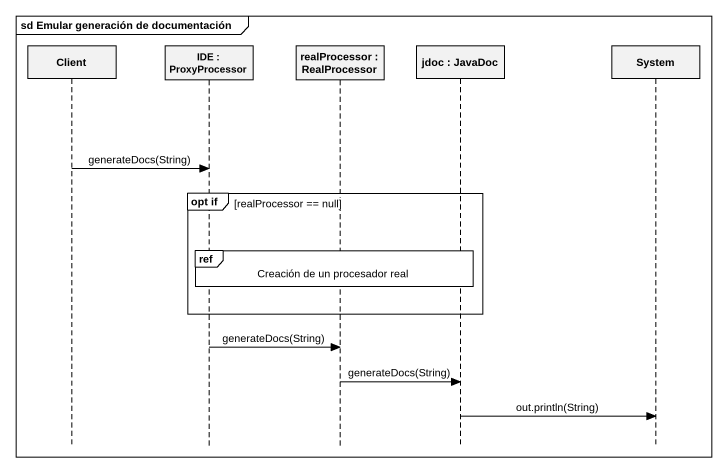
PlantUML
@startuml
mainframe sd Emular generación de documentación
hide footbox
participant Client
participant "IDE : ProxyProcessor" as IDE
participant "realProcessor : RealProcessor" as realProcessor
participant "jdoc : JavaDoc" as jdoc
participant System

Client -> IDE : generateDocs(String)
group opt if [realProcessor == null]
  ref over IDE, realProcessor, jdoc : Creación de un procesador real
end
IDE -> realProcessor : generateDocs(String)
realProcessor -> jdoc : generateDocs(String)
jdoc -> System : out.println(String)
@enduml
